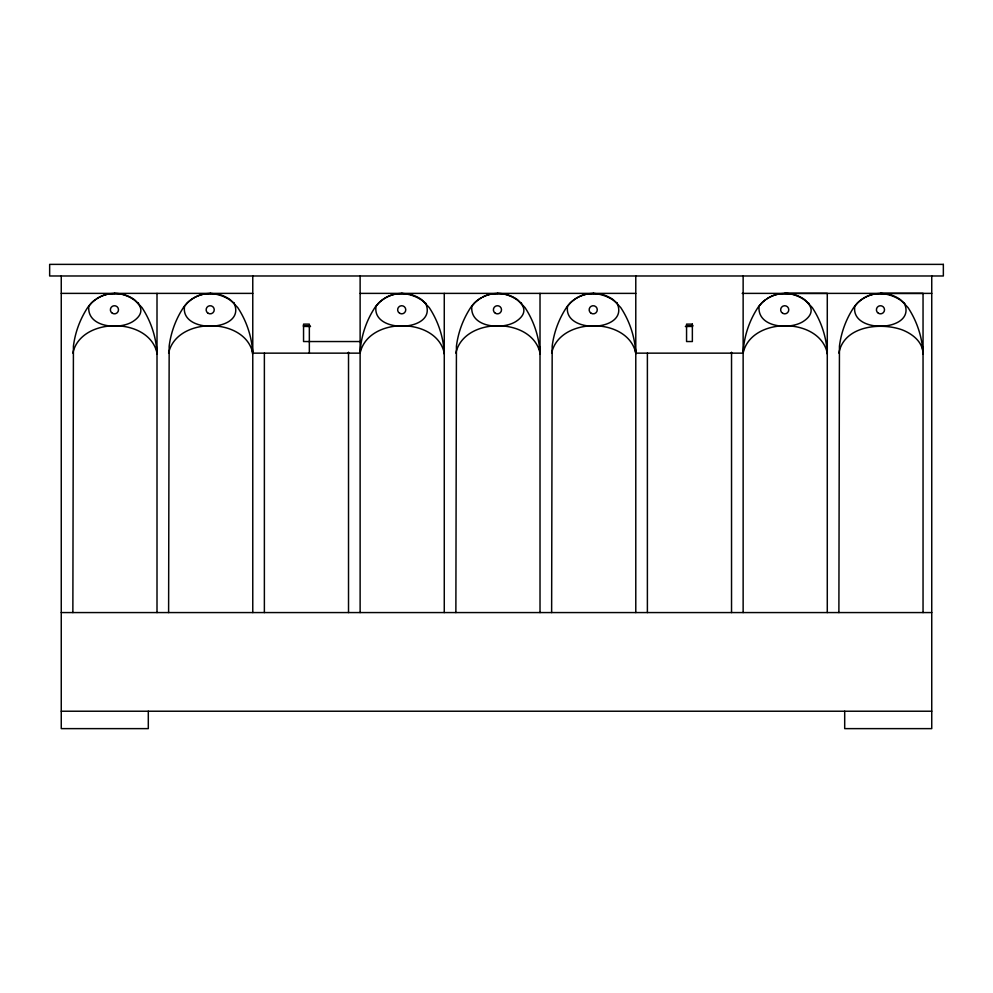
<?xml version="1.0" encoding="UTF-8"?>
<svg xmlns="http://www.w3.org/2000/svg" width="993" height="993" viewBox="0 0 993 993"><rect width="100%" height="100%" fill="white"/><g stroke="black" fill="none" stroke-linecap="round" stroke-linejoin="round"><path stroke-width="1.49" d="M72.861 612.569L73.42 346.172A91.17 91.17 0 0 1 88.042 306.961L91.455 303.026A32.943 32.943 0 0 1 95.266 299.725M168.611 612.569L169.17 346.172A91.17 91.17 0 0 1 183.804 306.961L187.205 303.026A33.427 33.427 0 0 1 205.501 293.791L210.603 293.394M168.611 353.148C176.394 316.618 244.986 316.618 252.768 353.148L360.124 353.148L360.682 346.172A91.17 91.17 0 0 1 375.304 306.961L378.718 303.026A33.427 33.427 0 0 1 397.014 293.791L407.378 293.791A33.427 33.427 0 0 1 421.702 299.675L429.249 307.594A92.113 92.113 0 0 1 443.635 346.371L444.268 353.967M455.874 612.569L456.432 346.172A91.17 91.17 0 0 1 471.054 306.961L474.468 303.026A33.427 33.427 0 0 1 492.764 293.791L503.141 293.791A33.427 33.427 0 0 1 517.465 299.675L525.012 307.594A92.113 92.113 0 0 1 539.385 346.371L540.018 353.967M551.636 612.569L552.182 346.172A91.17 91.17 0 0 1 566.817 306.961L570.218 303.026A32.943 32.943 0 0 1 588.104 293.829L598.891 293.791A33.427 33.427 0 0 1 613.215 299.675L620.762 307.594A92.113 92.113 0 0 1 635.148 346.371L635.781 353.967M551.636 353.148C559.407 316.618 627.998 316.618 635.781 353.148L743.136 353.148L743.695 346.172A91.17 91.17 0 0 1 758.317 306.961L761.73 303.026A32.943 32.943 0 0 1 765.541 299.725M838.886 612.569L839.445 346.172A91.17 91.17 0 0 1 854.079 306.961L857.48 303.026A33.427 33.427 0 0 1 875.776 293.791L880.878 293.394M72.861 353.148C80.644 316.618 149.223 316.618 157.006 353.148M252.768 353.148L252.594 353.967L252.135 346.371A92.113 92.113 0 0 0 237.749 307.594L230.202 299.675A33.427 33.427 0 0 0 215.878 293.791L205.092 293.829A32.943 32.943 0 0 0 187.131 303.051L184.599 306.018C179.41 334.976 247.89 331.823 233.851 302.753M360.124 353.148C367.906 316.618 436.486 316.618 444.268 353.148M455.874 353.148C463.657 316.618 532.248 316.618 540.018 353.148M743.136 353.148C750.919 316.618 819.498 316.618 827.281 353.148M838.886 353.148C843.777 326.014 880.232 322.055 902.004 329.788C912.083 333.685 922.435 341.455 923.043 353.148C922.733 357.232 922.795 345.552 922.41 346.371A92.113 92.113 0 0 0 908.024 307.594L900.477 299.675A33.427 33.427 0 0 0 886.153 293.791L875.367 293.829A32.943 32.943 0 0 0 857.406 303.051L854.874 306.018C849.685 334.976 918.165 331.823 904.126 302.753M539.385 346.371L539.907 352.589M114.853 293.394L109.329 293.829A32.943 32.943 0 0 0 96.309 298.992M402.115 293.394L396.592 293.829A32.943 32.943 0 0 0 378.631 303.051L376.099 306.018C370.91 334.976 439.402 331.823 425.352 302.753M497.865 293.394L492.354 293.829A32.943 32.943 0 0 0 482.648 297.031M785.128 293.394L779.604 293.829A32.943 32.943 0 0 0 766.584 298.992M303.721 326.399L310.524 326.523M685.369 326.523L692.183 326.399M310.052 325.841L303.213 325.952M693.064 325.841L686.225 325.952M593.702 293.382L588.514 293.791A33.427 33.427 0 0 0 570.218 303.026L567.611 306.018C562.423 334.976 630.915 331.823 616.864 302.753M61.256 293.382L252.768 293.382M360.124 293.382L635.781 293.382M742.168 293.382L931.744 293.382M785.339 293.394L827.281 293.382L827.281 612.569M881.101 293.394L923.043 293.382L923.043 612.569M360.124 341.542L303.548 341.542L303.548 324.128L309.344 324.128L309.344 353.148M61.256 612.569L931.744 612.569M61.256 711.224L931.744 711.224M880.468 293.382C889.318 294.089 898.144 297.329 904.623 303.51M784.718 293.382C799.092 293.034 823.78 307.88 803.387 321.372C789.485 330.421 756.616 327.479 759.111 306.018L761.643 303.051A33.427 33.427 0 0 1 780.026 293.791L790.403 293.791A33.427 33.427 0 0 1 804.715 299.675L812.274 307.594A92.113 92.113 0 0 1 826.648 346.371L827.281 353.967M593.206 293.382C602.056 294.089 610.881 297.329 617.361 303.51M497.456 293.382C511.829 293.034 536.518 307.88 516.124 321.372C502.222 330.421 469.354 327.479 471.861 306.018L474.393 303.051A32.943 32.943 0 0 1 481.518 297.639M401.706 293.382C410.543 294.089 419.369 297.329 425.848 303.51M210.193 293.382C219.043 294.089 227.869 297.329 234.348 303.51M114.443 293.382C128.817 293.034 153.505 307.88 133.112 321.372C119.21 330.421 86.341 327.479 88.836 306.018L91.368 303.051A33.427 33.427 0 0 1 109.751 293.791L120.128 293.791A33.427 33.427 0 0 1 134.44 299.675L141.999 307.594A92.113 92.113 0 0 1 156.373 346.371L157.006 353.967M808.364 302.753L808.861 303.51M521.102 302.753L521.61 303.51M138.089 302.753L138.586 303.51M731.419 352.589L731.531 353.967M348.406 352.589L348.518 353.967M922.534 347.6L922.919 352.589M826.983 350.095L827.169 352.589M635.371 348.853L635.669 352.589M443.772 347.6L444.156 352.589M252.259 347.6L252.644 352.589M156.708 350.095L156.894 352.589M931.744 275.98L931.744 728.626L844.695 728.626L844.695 711.224M743.136 275.98L743.136 612.569M731.531 352.267L731.531 612.569M647.386 353.148L647.386 612.569M635.781 275.98L635.781 612.569M540.018 293.382L540.018 612.569M444.268 293.382L444.268 612.569M360.124 275.98L360.124 612.569M348.518 352.267L348.518 612.569M264.374 353.148L264.374 612.569M252.768 275.98L252.768 612.569M157.006 293.382L157.006 612.569M148.305 711.224L148.305 728.626L61.256 728.626L61.256 275.98M943.35 264.374L49.65 264.374L49.65 275.98L943.35 275.98L943.35 264.374M692.357 324.128L686.56 324.128L686.56 341.542L692.357 341.542L692.357 324.128M878.445 313.304A4.059 4.059 0 0 0 884.527 309.779A4.059 4.059 0 0 0 878.445 306.266A4.059 4.059 0 0 0 878.445 313.304M782.683 313.304A4.059 4.059 0 0 0 788.777 309.779A4.059 4.059 0 0 0 782.683 306.266A4.059 4.059 0 0 0 782.683 313.304M591.183 313.304A4.059 4.059 0 0 0 597.277 309.779A4.059 4.059 0 0 0 591.183 306.266A4.059 4.059 0 0 0 591.183 313.304M495.42 313.304A4.059 4.059 0 0 0 501.515 309.779A4.059 4.059 0 0 0 495.42 306.266A4.059 4.059 0 0 0 495.42 313.304M399.67 313.304A4.059 4.059 0 0 0 405.765 309.779A4.059 4.059 0 0 0 399.67 306.266A4.059 4.059 0 0 0 399.67 313.304M208.17 313.304A4.059 4.059 0 0 0 214.252 309.779A4.059 4.059 0 0 0 208.17 306.266A4.059 4.059 0 0 0 208.17 313.304M112.408 313.304A4.059 4.059 0 0 0 118.502 309.779A4.059 4.059 0 0 0 112.408 306.266A4.059 4.059 0 0 0 112.408 313.304"/></g></svg>
